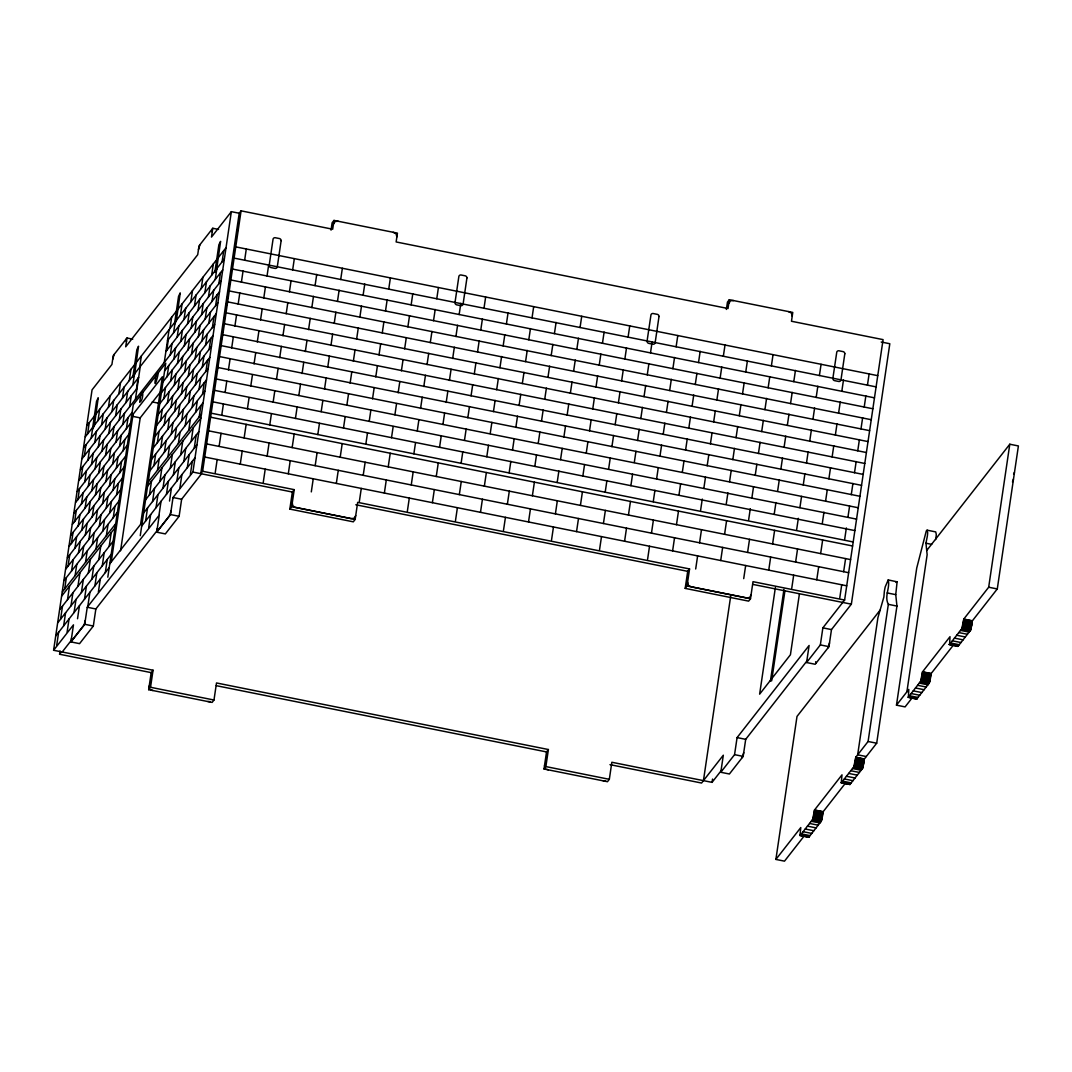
<?xml version="1.0" encoding="UTF-8"?>
<svg xmlns="http://www.w3.org/2000/svg" width="1072" height="1072" viewBox="0 0 1072 1072"><rect width="100%" height="100%" fill="white"/><g stroke="black" fill="none" stroke-linecap="round" stroke-linejoin="round"><path stroke-width="1.5" d="M845.527 783.069L823.162 811.692L821.179 821.353L808.77 837.232L799.953 835.477L800.784 827.571L775.887 859.422L784.503 861.151L804.415 835.678M815.591 661.772L816.114 663.072M849.721 782.895L849.868 784.557L862.411 768.624L864.38 758.963L876.695 743.204L896.942 606.069L895.75 594.652L897.103 581.828L888.219 579.925L885.258 586.759A8.402 1.353 -78.7 0 0 884.373 591.329L883.864 597.05L877.914 617.673L857.667 754.809L866.27 756.537M396.881 236.858L395.983 233.642L393.169 232.289M792.221 316.16L791.337 312.944L788.51 311.59M149.222 685.892L149.423 687.929M292.267 502.915L292.763 505.595L294.84 507.27L350.906 518.54L353.948 518.352L355.716 515.645M544.576 765.194L545.058 767.874M687.608 582.217L688.492 585.459L691.319 586.813L747.385 598.055L749.824 597.278L751.057 594.947M71.529 638.068L71.529 640.976L84.058 625.043L85.291 620.447M126.456 341.74L126.081 339.194M157.303 528.322L157.316 531.243L169.845 515.31L171.078 510.714M212.229 232.008L211.854 229.462M721.992 769.642L712.049 782.359L611.844 762.259L609.325 779.317L607.462 781.702L544.013 768.986L545.876 766.587L548.395 749.529L216.504 682.958L213.985 700.016L212.122 702.401L148.673 689.685L150.536 687.286L153.055 670.228L53.6 650.275L92.058 389.86L111.93 364.44L113.23 355.623L127.005 338.015L132.74 339.167M64.682 588.984L66.343 577.741M68.072 566.083L69.734 554.84M71.395 543.611L73.043 532.369M74.625 521.662L76.286 510.433M77.867 499.726L79.529 488.497M81.11 477.79L82.772 466.561M84.353 455.855L86.001 444.612M87.582 433.919L89.244 422.676M56.695 645.398L58.625 632.292M60.568 619.187L62.498 606.082M71.556 571.068L73.218 559.839M74.946 548.114L76.608 536.884M78.202 526.124L79.851 514.895M81.445 504.148L83.107 492.906M84.688 482.159L86.35 470.93M87.931 460.169L89.592 448.94M91.187 438.18L92.835 426.951M153.055 670.228L151.192 672.626L59.59 654.242L60.072 650.945M63.637 625.887L65.58 612.782M67.509 599.677L69.519 586.076M75.107 575.651L76.769 564.408M78.497 552.75L80.145 541.507M81.807 530.278L83.469 519.036M85.05 508.329L86.711 497.1M88.293 486.393L89.954 475.164M91.535 464.457L93.184 453.228M94.765 442.522L96.426 431.279M98.008 420.586L99.669 409.343M67.121 632.065L69.05 618.959M70.98 605.854L72.923 592.749M81.981 557.735L83.643 546.506M85.371 534.781L87.033 523.551M88.614 512.791L90.276 501.562M91.87 490.815L93.519 479.573M95.113 468.826L96.775 457.597M98.356 446.836L100.018 435.607M101.599 424.86L103.26 413.618M74.062 612.554L75.991 599.449M77.934 586.344L79.944 572.743M158.602 528.697L95.85 608.976L93.331 626.035L79.569 643.642L70.953 641.914L73.472 624.855L53.6 650.275M85.532 562.318L87.194 551.075M88.909 539.417L90.571 528.174M92.232 516.945L93.894 505.703M95.475 494.996L97.137 483.767M98.718 473.06L100.366 461.831M101.947 451.124L103.609 439.895M105.19 429.189L106.852 417.959M108.433 407.253L110.094 396.01M77.532 618.732L79.475 605.626M81.405 592.521L83.348 579.416M84.487 599.221L86.417 586.116M88.346 573.011L90.356 559.41M92.406 544.402L94.068 533.173M95.797 521.448L97.458 510.218M99.039 499.458L100.701 488.229M102.282 477.482L103.944 466.24M105.538 455.493L107.187 444.264M108.781 433.503L110.443 422.274M112.024 411.527L113.686 400.285M70.953 641.914L84.728 624.306L87.247 607.248L159.259 515.123L156.74 532.181L165.343 533.91L179.118 516.289L181.637 499.23L201.509 473.811M95.957 548.985L97.619 537.755M99.334 526.084L100.996 514.841M102.657 503.612L104.319 492.37M105.9 481.663L107.548 470.434M109.13 459.727L110.791 448.498M112.372 437.791L114.034 426.562M115.615 415.856L117.277 404.626M118.858 393.92L120.506 382.677M127.005 338.015L125.692 346.819L197.717 254.694L199.017 245.89L212.779 228.269L218.527 229.421M87.958 605.399L89.901 592.293M91.83 579.188L93.76 566.083M102.832 531.069L104.48 519.84M106.222 508.115L107.87 496.885M109.465 486.139L111.126 474.896M112.707 464.149L114.369 452.907M115.95 442.16L117.612 430.931M119.206 420.17L120.855 408.941M122.449 398.194L124.111 386.952M94.899 585.888L96.842 572.783M98.771 559.678L100.781 546.077M106.383 535.652L108.031 524.422M109.759 512.751L111.421 501.508M113.083 490.279L114.731 479.037M116.312 468.343L117.974 457.101M119.555 446.394L121.216 435.165M122.798 424.458L124.459 413.229M126.04 402.523L127.689 391.293M129.27 380.587L130.931 369.344M98.383 592.066L100.312 578.96M102.255 565.855L104.185 552.763M105.324 572.555L107.267 559.45M109.197 546.345L111.207 532.744M113.243 517.736L114.905 506.507M116.634 494.782L118.295 483.552M119.89 472.806L121.538 461.563M123.133 450.816L124.794 439.587M126.375 428.827L128.037 417.598M129.618 406.837L131.28 395.608M132.874 384.861L134.536 373.619M107.803 577.205L133.276 404.72L140.941 394.911M136.452 389.19L138.114 377.96M139.695 367.254L141.357 356.011M111.233 561.942L133.049 414.288M135.447 399.173L140.271 366.53M120.573 550.767L140.204 417.866L161.751 390.288M164.297 362.269L169.108 329.627M166.736 350.45L168.398 339.221M169.979 328.514L171.641 317.285M140.271 535.678L165.745 363.194L158.08 373.002M145.604 521.032L147.534 507.927M149.477 494.822L151.487 481.221M153.953 465.663L155.614 454.434M157.343 442.709L159.004 431.48M160.586 420.733L162.247 409.491M163.842 398.744L165.49 387.515M167.085 376.754L168.746 365.525M170.327 354.778L171.989 343.536M173.57 332.789L175.232 321.546M148.686 527.719L150.616 514.627M152.546 501.522L154.489 488.417M157.504 470.246L159.165 459.017M160.88 447.346L162.542 436.116M164.204 424.874L165.865 413.645M167.446 402.938L169.108 391.695M170.689 381.002L172.337 369.76M173.919 359.053L175.58 347.824M177.161 337.117L178.823 325.888M180.404 315.181L182.066 303.952M156.03 507.699L157.959 494.594M159.902 481.489L161.912 467.888M164.378 452.33L166.039 441.101M167.768 429.39L169.43 418.147M171.011 407.4L172.672 396.158M174.254 385.411L175.915 374.182M177.51 363.421L179.158 352.192M180.753 341.445L182.414 330.203M183.995 319.456L185.657 308.227M159.098 514.386L161.041 501.294M162.971 488.189L164.9 475.084M167.929 456.913L169.59 445.684M171.306 434.013L172.967 422.783M174.629 411.541L176.29 400.312M177.872 389.605L179.52 378.362M181.101 367.669L182.763 356.427M184.344 345.72L186.005 334.491M187.587 323.784L189.248 312.555M190.829 301.848L192.478 290.619M166.455 494.366L168.384 481.261M170.314 468.156L172.324 454.555M174.803 438.997L176.451 427.768M178.193 416.057L179.841 404.814M181.436 394.067L183.098 382.825M184.679 372.078L186.34 360.849M187.922 350.088L189.583 338.859M191.178 328.112L192.826 316.87M194.421 306.123L196.082 294.894M169.523 501.053L171.453 487.961M173.396 474.856L175.326 461.751M178.354 443.58L180.002 432.351M181.731 420.68L183.392 409.45M185.054 398.208L186.702 386.979M188.283 376.272L189.945 365.029M191.526 354.336L193.188 343.094M194.769 332.387L196.431 321.158M198.012 310.451L199.66 299.222M201.241 288.515L202.903 277.286M156.74 532.181L170.502 514.573L173.021 497.515L192.906 472.082L231.351 211.666L239.967 213.382M212.779 228.269L211.479 237.086L231.351 211.666M176.867 481.033L178.81 467.928M180.739 454.823L182.749 441.222M185.215 425.664L186.876 414.435M188.605 402.724L190.267 391.481M191.861 380.734L193.509 369.505M195.104 358.745L196.766 347.516M198.347 336.755L200.008 325.526M201.59 314.779L203.251 303.537M204.846 292.79L206.507 281.561M148.673 689.685L151.192 672.626M179.949 487.733L181.878 474.628M183.821 461.523L185.751 448.418M188.766 430.247L190.427 419.018M192.156 407.347L193.818 396.117M195.466 384.875L197.127 373.646M198.709 362.939L200.37 351.71M201.951 341.003L203.613 329.761M205.194 319.054L206.842 307.825M208.424 297.118L210.085 285.889M211.666 275.182L213.328 263.953M187.292 467.7L189.235 454.595M191.164 441.49L193.174 427.889M195.64 412.331L197.302 401.102M199.03 389.391L200.692 378.148M202.273 367.401L203.935 356.172M205.529 345.412L207.177 334.183M208.772 323.422L210.434 312.193M212.015 301.446L213.676 290.204M215.271 279.457L216.919 268.228M190.374 474.4L192.303 461.295M194.233 448.19L196.176 435.085M199.191 416.914L200.853 405.685M202.581 394.014L204.229 382.784M205.891 371.542L207.553 360.313M209.134 349.606L210.795 338.377M212.377 327.67L214.025 316.428M215.606 305.734L217.268 294.492M218.849 283.785L220.51 272.556M222.092 261.849L223.753 250.62M202.729 465.57L203.211 462.273M203.693 458.977L204.189 455.68M204.913 450.736L205.409 447.439M208.075 429.309L208.571 426.013M210.273 414.475L210.755 411.179M213.435 393.049L213.918 389.752M215.619 378.215L216.115 374.919M216.598 371.622L217.08 368.326M218.795 356.788L219.278 353.492M220.979 341.955L221.462 338.658M221.958 335.362L222.44 332.065M224.142 320.528L224.638 317.232M226.339 305.694L226.822 302.398M227.304 299.101L227.8 295.805M229.502 284.268L229.984 280.971M231.686 269.434L232.182 266.137M232.664 262.841L233.147 259.545M235.827 241.414L236.309 238.118M237.046 233.173L237.528 229.877M241.079 210.849L239.217 213.234L200.759 473.663L202.621 471.278L241.079 210.849L332.682 229.22L333.982 220.417L397.431 233.133L396.131 241.95L728.022 308.522L729.322 299.718L792.771 312.434L791.471 321.252L883.073 339.623L844.615 600.052L822.867 627.857L820.348 644.915L806.586 662.536L815.189 664.265L828.964 646.644L831.483 629.586L851.356 604.166L889.814 343.737L881.197 342.008M221.743 415.293L223.405 404.064M225.12 392.392L226.782 381.163M228.443 369.92L230.105 358.691M231.686 347.985L233.334 336.742M234.915 326.049L236.577 314.806M238.158 304.1L239.82 292.87M241.401 282.164L243.063 270.935M244.644 260.228L246.292 248.999M215.244 472.618L217.174 459.526M219.117 446.421L221.046 433.316M247.418 408.861L249.079 397.632M250.808 385.907L252.469 374.677M254.051 363.931L255.712 352.688M257.293 341.941L258.955 330.712M260.55 319.952L262.211 308.723M263.792 297.976L265.454 286.733M267.035 275.986L268.697 264.757M240.262 464.149L242.205 451.044M244.135 437.952L246.145 424.338M269.769 424.927L271.43 413.698M273.159 402.027L274.807 390.798M276.469 379.555L278.13 368.326M279.712 357.619L281.373 346.377M282.954 335.683L284.616 324.441M286.197 313.734L287.845 302.505M289.427 291.798L291.088 280.569M292.669 269.863L294.331 258.633M263.283 482.253L265.213 469.161M267.142 456.056L269.085 442.95M295.443 418.495L297.105 407.266M298.833 395.555L300.495 384.312M302.09 373.565L303.738 362.323M305.332 351.576L306.994 340.347M308.575 329.586L310.237 318.357M311.831 307.61L313.48 296.368M315.074 285.621L316.736 274.392M288.301 473.784L290.231 460.679M292.16 447.587L294.17 433.972M844.615 600.052L753.013 581.681L750.494 598.739L748.631 601.124L685.182 588.394L687.045 586.009L689.564 568.951L357.673 502.366L355.154 519.438L353.291 521.823L289.842 509.093L292.361 492.035L294.224 489.649L202.621 471.278M331.034 230.145L332.119 222.802L333.982 220.417M289.842 509.093L291.705 506.708L294.224 489.649M317.808 434.562L319.469 423.333M321.185 411.661L322.846 400.432M324.508 389.19L326.169 377.96M327.751 367.254L329.399 356.011M330.98 345.318L332.642 334.075M334.223 323.369L335.884 312.14M337.466 301.433L339.127 290.204M340.708 279.497L342.357 268.268M311.309 491.887L313.238 478.795M315.181 465.69L317.111 452.585M343.482 428.13L345.144 416.901M346.872 405.189L348.534 393.947M350.115 383.2L351.777 371.957M353.358 361.21L355.02 349.981M356.614 339.221L358.276 327.992M359.857 317.245L361.519 306.002M363.1 295.256L364.761 284.026M336.327 483.418L338.27 470.313M340.199 457.221L342.209 443.607M365.833 444.197L367.495 432.967M369.224 421.296L370.872 410.067M372.533 398.824L374.195 387.595M375.776 376.888L377.438 365.646M379.019 354.953L380.681 343.71M382.262 333.003L383.91 321.774M385.491 311.068L387.153 299.838M388.734 289.132L390.396 277.903M359.348 501.522L361.277 488.43M363.207 475.325L365.15 462.22M391.508 437.765L393.169 426.535M394.898 414.824L396.56 403.581M398.154 392.834L399.802 381.592M401.397 370.845L403.059 359.616M404.64 348.856L406.301 337.626M407.883 326.88L409.544 315.637M411.139 304.89L412.8 293.661M384.366 493.053L386.295 479.948M388.225 466.856L390.235 453.242M413.872 453.831L415.534 442.602M417.249 430.931L418.911 419.701M420.572 408.459L422.234 397.23M423.815 386.523L425.463 375.28M427.045 364.587L428.706 353.345M430.287 342.638L431.949 331.409M433.53 320.702L435.192 309.473M436.773 298.766L438.421 287.537M407.373 511.156L409.303 498.065M411.246 484.959L413.176 471.854M439.547 447.399L441.208 436.17M442.937 424.458L444.599 413.216M446.18 402.469L447.841 391.226M449.423 380.48L451.084 369.25M452.679 358.49L454.34 347.261M455.922 336.514L457.583 325.272M459.164 314.525L460.826 303.296M432.391 502.688L434.334 489.582M436.264 476.491L438.274 462.876M461.121 463.171L462.809 451.714M464.484 440.337L466.146 429.108M467.821 417.785L469.482 406.556M471.064 395.849L472.712 384.62M474.293 373.914L475.955 362.684M477.536 351.978L479.197 340.735M480.752 330.176L482.413 318.947M483.995 308.24L485.656 297.011M455.466 520.804L457.396 507.713M459.339 494.607L461.268 481.502M486.795 456.766L488.484 445.295M490.212 433.597L491.874 422.355M493.455 411.608L495.117 400.379M496.684 389.712L498.346 378.483M499.941 367.736L501.602 356.494M503.143 345.988L504.805 334.745M506.399 323.999L508.061 312.769M480.484 512.336L482.427 499.23M484.356 486.139L486.366 472.524M509.146 472.806L510.835 461.349M512.523 449.972L514.185 438.743M515.846 427.42L517.508 416.191M519.089 405.484L520.751 394.255M522.332 383.548L523.994 372.319M525.575 361.612L527.223 350.37M528.791 339.811L530.452 328.581M532.034 317.875L533.682 306.646M503.492 530.439L505.435 517.347M507.364 504.242L509.307 491.137M534.821 466.4L536.509 454.93M538.238 443.232L539.899 431.989M541.494 421.242L543.156 410.013M544.723 399.347L546.385 388.118M547.966 377.371L549.628 366.128M551.182 355.623L552.844 344.38M554.425 333.633L556.087 322.404M528.523 521.97L530.452 508.865M532.382 495.773L534.392 482.159M557.185 482.44L558.874 470.983M560.549 459.607L562.21 448.377M563.885 437.054L565.547 425.825M567.128 415.119L568.776 403.889M570.358 393.183L572.019 381.954M573.6 371.247L575.262 360.018M576.816 349.445L578.478 338.216M580.059 327.509L581.721 316.28M551.531 540.074L553.46 526.982M555.403 513.877L557.333 500.771M582.86 476.035L584.548 464.565M586.277 452.866L587.938 441.624M589.52 430.877L591.181 419.648M592.749 408.981L594.411 397.752M596.005 387.005L597.667 375.763M599.208 365.257L600.869 354.015M602.464 343.268L604.112 332.039M576.548 531.605L578.491 518.5M580.421 505.408L582.431 491.793M544.013 768.986L546.532 751.928L548.395 749.529M605.211 492.075L606.899 480.618M608.588 469.241L610.249 458.012M611.911 446.689L613.573 435.46M615.154 424.753L616.815 413.524M618.397 402.817L620.058 391.588M621.639 380.882L623.288 369.652M624.855 359.08L626.517 347.851M628.085 337.144L629.746 325.915M599.556 549.708L601.499 536.616M603.429 523.511L605.372 510.406M630.885 485.67L632.574 474.199M634.302 462.501L635.964 451.258M637.559 440.512L639.22 429.282M640.788 418.616L642.45 407.387M644.031 396.64L645.692 385.397M647.247 374.892L648.908 363.649M650.49 352.902L652.151 341.673M624.587 541.239L626.517 528.134M628.447 515.042L630.457 501.428M653.25 501.709L654.938 490.252M656.613 478.876L658.275 467.647M659.95 456.324L661.612 445.094M663.193 434.388L664.841 423.159M666.422 412.452L668.084 401.223M669.665 390.516L671.327 379.287M672.881 368.714L674.543 357.485M676.124 346.779L677.785 335.549M647.595 559.343L649.525 546.251M651.468 533.146L653.397 520.041M678.924 495.304L680.613 483.834M682.341 472.136L684.003 460.893M685.584 450.146L687.246 438.917M688.814 428.264L690.475 417.021M692.07 406.275L693.731 395.032M695.272 384.526L696.934 373.284M698.529 362.537L700.177 351.308M672.613 550.874L674.543 537.769M676.486 524.677L678.496 511.063M685.182 588.394L687.701 571.336L689.564 568.951M726.374 309.446L727.459 302.103L729.322 299.718M700.606 510.299L702.267 499.056M703.848 488.35L705.497 477.12M707.172 465.797L708.833 454.568M710.414 443.862L712.076 432.632M713.657 421.926L715.319 410.697M716.887 399.99L718.548 388.761M720.116 378.188L721.764 366.959M723.345 356.252L725.007 345.023M695.688 568.991L697.617 555.899M699.56 542.794L701.49 529.689M726.24 504.108L727.901 492.879M729.563 481.609L731.225 470.367M732.819 459.62L734.467 448.391M736.049 437.724L737.71 426.495M739.291 415.748L740.953 404.506M742.507 394L744.169 382.758M745.75 372.011L747.412 360.782M720.706 560.522L722.635 547.417M724.578 534.325L726.588 520.711M703.446 780.63L730.702 596.032M748.631 519.933L750.293 508.691M751.874 497.984L753.536 486.755M755.211 475.432L756.859 464.203M758.44 453.496L760.102 442.267M761.683 431.56L763.344 420.331M764.926 409.625L766.587 398.395M768.142 387.823L769.803 376.594M771.384 365.887L773.046 354.658M712.049 782.359L712.545 779.063M743.713 578.625L745.656 565.534M747.586 552.428L749.529 539.323M807.43 660.352L745.697 739.318L743.177 756.39L729.402 773.997L720.799 772.269L723.319 755.211L701.57 783.029L609.981 764.644M720.799 772.269L734.561 754.661L737.08 737.603L809.105 645.478L806.586 662.536M774.279 513.743L775.94 502.513M777.602 491.244L779.264 480.001M780.845 469.255L782.506 458.025M784.074 447.359L785.736 436.13M787.33 425.383L788.979 414.14M790.533 403.635L792.195 392.392M793.789 381.645L795.437 370.416M768.745 570.157L770.674 557.051M772.604 543.96L774.614 530.345M775.378 587.51L759.633 694.16L790.426 654.764L799.39 594.062M770.379 681.363L783.967 589.372M771.626 680.894L784.959 590.659M796.67 529.568L798.332 518.325M799.913 507.619L801.561 496.39M803.236 485.067L804.898 473.837M806.479 463.131L808.141 451.902M809.722 441.195L811.37 429.966M812.951 419.259L814.613 408.03M816.181 397.457L817.829 386.228M819.41 375.522L821.072 364.292M791.752 588.26L793.682 575.168M795.625 562.063L797.555 548.958M822.304 523.377L823.966 512.148M825.628 500.879L827.289 489.636M828.884 478.889L830.532 467.66M832.113 457.007L833.775 445.764M835.356 435.018L837.018 423.775M838.572 413.269L840.234 402.027M841.815 391.28L843.476 380.051M816.77 579.791L818.7 566.686M820.643 553.594L822.653 539.98M775.887 859.422L797.005 716.431L880.085 610.156M844.696 539.203L846.357 527.96M847.939 517.253L849.6 506.024M851.275 494.701L852.923 483.472M854.505 472.765L856.166 461.536M857.747 450.83L859.409 439.6M860.99 428.894L862.652 417.665M864.206 407.092L865.868 395.863M867.449 385.156L869.111 373.927M839.778 597.895L841.721 584.803M843.651 571.698L845.594 558.592M800.047 835.557L812.576 819.624L814.559 809.963L842.002 774.842L841.265 782.828L853.794 766.895L855.778 757.234L868.092 741.489L888.34 604.34C884.025 596.313 890.336 587.67 888.219 579.925M912.661 697.189L905.09 706.89L896.473 705.162L916.734 568.026L926.288 530.948L927.092 530.171L935.709 531.9L936.258 534.231A8.402 1.353 -78.7 0 1 935.883 538.171L935.668 539.564M906.899 691.829L927.146 554.693L925.953 543.209L927.28 536.442A8.402 1.353 -78.7 0 0 927.655 532.516L927.092 530.171M896.473 705.162L908.788 689.417L908.413 697.041L920.58 681.47L922.563 671.809L950.006 636.688L949.631 644.312L961.798 628.741L963.782 619.067L988.679 587.228L1009.797 444.223L1018.4 445.952L997.282 588.943L972.384 620.795L970.415 630.47L957.993 646.349L957.685 645.746M916.466 698.475L916.654 699.132L929.183 683.199L931.166 673.524L953.531 644.915M112.681 359.348L114.155 354.443M198.467 249.615L199.941 244.697M743.727 752.638L742.253 757.569M829.514 642.905L828.04 647.823M333.432 224.142L335.201 221.448L338.243 221.261M728.772 303.443L730.541 300.75L733.583 300.562M156.003 375.642C151.795 398.623 162.475 362.39 156.003 375.642L142.844 392.486M1013.415 479.09L1012.491 482.025M1013.603 473.958L1014.032 473.181A66.236 10.64 -78.7 0 0 1014.407 472.43M895.991 582.444L896.822 581.654M86.993 425.557L226.004 247.739M85.331 436.8L224.343 258.968M83.723 447.734L138.65 377.465M167.5 340.561L222.735 269.903M82.102 458.682L137.028 388.399M165.879 351.509L221.113 280.851M80.48 469.616L219.505 291.785M78.872 480.551L132.137 412.412M164.606 370.872L217.884 302.733M77.251 491.499L130.529 423.346M162.998 381.806L216.263 313.667M75.643 502.433L128.908 434.281M161.376 392.754L214.655 324.602M74.022 513.367L127.3 445.228M159.768 403.688L213.033 335.549M72.414 524.315L125.679 456.163M158.147 414.636L211.425 346.484M70.792 535.25L124.071 467.111M156.539 425.571L209.804 357.418M69.184 546.197L122.449 478.045M154.917 436.505L208.196 368.366M67.482 557.668L120.761 489.515M153.229 447.989L206.494 379.836M65.807 569.031L119.072 500.892M151.541 459.352L204.819 391.213M64.106 580.515L117.384 512.362M149.852 470.822L203.117 402.683M62.431 591.865L115.709 523.712M148.177 482.186L201.442 414.033M61.841 595.898L115.106 527.746M147.574 486.219L200.853 418.067M59.831 609.499L113.096 541.36M145.564 499.82L198.843 431.668M57.901 622.604L111.166 554.452M143.635 512.925L196.913 444.773M109.786 563.805L140.579 524.409L162.381 376.754L131.588 416.137L140.204 417.866M55.958 635.709L109.237 567.557M141.705 526.03L194.97 457.878M59.59 654.242L61.452 651.856M62.203 652.004L72.146 639.301M926.717 550.499L1009.797 444.223M957.872 646.403L949.176 644.58M916.654 699.132L907.957 697.309M210.313 701.597L207.861 701.503M605.653 780.898L603.214 780.818M235.907 246.908L877.754 375.656M234.245 258.138L876.092 386.885M232.637 269.085L874.471 397.833M231.016 280.02L872.863 408.767M229.408 290.968L871.241 419.715M227.787 301.902L869.633 430.649M226.179 312.836L868.012 441.584M224.557 323.784L866.39 452.531M222.949 334.719L864.782 463.466M221.328 345.666L863.161 474.4M219.706 356.601L861.553 485.348M218.098 367.535L859.932 496.282M216.397 379.006L858.243 507.753M214.722 390.382L856.568 519.129M925.953 543.209L931.689 544.362M213.033 401.853L854.866 530.6M211.358 413.216L853.191 541.963M152.251 401.933L158.803 403.246M210.755 417.236L852.602 545.983M988.679 587.228L997.282 588.943M208.745 430.85L850.592 559.597M206.816 443.955L848.649 572.703M887.147 592.923L895.75 594.652M204.873 457.047L846.719 585.794M963.782 619.067L972.384 620.795M963.741 619.281L972.358 621.01M888.34 604.34L896.942 606.069M963.661 619.83L972.277 621.559M963.554 620.621L972.157 622.35M963.42 621.519L972.023 623.247M963.286 622.443L971.889 624.172M963.165 623.261L971.768 624.989M963.071 623.864L971.674 625.592M963.031 624.159L971.634 625.887M962.924 624.762L971.54 626.49M962.79 625.512L971.406 627.227M962.643 626.222L971.245 627.937M192.906 472.082L292.361 492.035M355.81 504.765L687.701 571.336M752.785 584.387L851.356 604.166M962.468 626.879L971.085 628.607M962.308 627.482L970.91 629.21M962.133 628.004L970.736 629.733M961.959 628.433L970.575 630.162M961.798 628.741L970.415 630.47M961.557 629.063L970.16 630.792M960.525 630.39L969.128 632.118M958.81 632.56L967.426 634.289M956.706 635.254L965.323 636.982M954.469 638.121L963.085 639.85M291.705 506.708L355.154 519.438M687.045 586.009L750.494 598.739M952.365 640.815L960.981 642.543M950.663 642.986L959.279 644.714M949.631 644.312L958.247 646.041M949.109 644.352L957.725 646.081M173.021 497.515L181.637 499.23M822.867 627.857L831.483 629.586M170.502 514.573L179.118 516.289M820.348 644.915L828.964 646.644M922.563 671.809L931.166 673.524M922.523 672.01L931.139 673.739M922.443 672.559L931.059 674.288M922.322 673.35L930.938 675.079M922.188 674.261L930.804 675.99M922.054 675.172L930.67 676.901M921.933 675.99L930.55 677.718M921.853 676.606L930.456 678.335M921.799 676.888L930.416 678.616M921.706 677.504L930.322 679.219M921.572 678.241L930.174 679.97M921.411 678.951L930.027 680.68M921.25 679.608L929.866 681.336M921.076 680.211L929.692 681.939M920.915 680.733L929.518 682.462M920.741 681.162L929.344 682.891M920.58 681.47L929.183 683.199M920.325 681.792L928.942 683.521M919.294 683.119L927.91 684.847M917.592 685.303L926.208 687.018M915.488 687.983L924.104 689.711M913.25 690.85L921.866 692.579M911.146 693.544L919.763 695.272M909.445 695.728L918.047 697.443M910.731 697.323L913.599 697.899M908.413 697.041L917.016 698.77M909.324 697.376L916.493 698.823M868.092 741.489L876.695 743.204M855.778 757.234L864.38 758.963M855.737 757.435L864.354 759.164M855.657 757.998L864.273 759.726M855.55 758.775L864.153 760.504M855.416 759.686L864.019 761.415M855.282 760.611L863.885 762.326M87.247 607.248L95.85 608.976M737.08 737.603L745.697 739.318M855.161 761.428L863.764 763.143M855.067 762.031L863.67 763.76M855.027 762.313L863.63 764.041M854.92 762.929L863.536 764.658M854.786 763.666L863.402 765.395M854.639 764.376L863.241 766.105M854.464 765.046L863.081 766.775M854.304 765.649L862.906 767.378M854.129 766.172L862.732 767.887M853.955 766.587L862.571 768.316M853.794 766.895L862.411 768.624M853.553 767.23L862.156 768.959M852.521 768.544L861.124 770.272M850.82 770.728L859.422 772.456M848.702 773.421L857.319 775.15M846.465 776.275L855.081 778.004M84.728 624.306L93.331 626.035M734.561 754.661L743.177 756.39M844.361 778.969L852.977 780.697M842.659 781.153L851.275 782.882M845.379 783.042L848.247 783.619M841.627 782.48L850.243 784.195M841.105 782.52L848.287 783.954M841.172 782.748L849.989 784.503M216.276 685.678L546.532 751.928M814.559 809.963L823.162 811.692M814.519 810.177L823.135 811.893M814.439 810.727L823.055 812.455M814.331 811.504L822.934 813.233M814.197 812.415L822.8 814.144M814.05 813.34L822.666 815.068M813.929 814.157L822.546 815.886M813.849 814.76L822.452 816.489M813.809 815.055L822.412 816.77M813.702 815.658L822.318 817.387M813.568 816.395L822.17 818.124M813.407 817.105L822.023 818.834M813.246 817.775L821.862 819.504M813.072 818.378L821.688 820.107M812.911 818.901L821.514 820.629M812.737 819.316L821.34 821.045M812.576 819.624L821.179 821.353M812.335 819.959L820.938 821.688M150.536 687.286L213.985 700.016M545.876 766.587L609.325 779.317M811.29 821.286L819.906 823.001M809.588 823.457L818.204 825.185M807.484 826.15L816.1 827.879M805.246 829.018L813.862 830.733M803.142 831.698L811.759 833.426M801.441 833.882L810.057 835.611M799.859 834.9L807.028 836.348M800.409 835.209L809.012 836.937M799.886 835.249L808.77 837.232M548.274 769.79L546.506 769.294M152.934 690.489L151.165 689.993M92.607 428.21L92.768 428.907L94.363 425.624L98.222 397.779L96.547 401.276L92.607 428.21M132.928 376.634L133.075 377.331L134.683 374.048L138.543 346.216L136.868 349.7L132.928 376.634M139.749 401.92C144.532 400.982 142.884 379.515 139.749 401.92M174.602 323.275L174.749 324.025L176.357 320.783L180.23 292.897L178.555 296.341L174.602 323.275M214.923 271.712L215.07 272.449L216.665 269.206L220.604 241.374L218.876 244.764L214.923 271.712M281.145 240.624L277.286 266.861A2.104 1.983 38 0 1 274.968 268.389L270.961 267.585A2.104 1.983 38 0 1 269.193 265.293L273.079 239.069A2.104 1.983 38 0 1 275.156 237.703L279.524 238.574A2.104 1.983 38 0 1 281.145 240.624M466.936 277.903L463.091 304.126A2.104 1.983 38 0 1 460.759 305.654L456.752 304.863A2.104 1.983 38 0 1 454.997 302.559L458.883 276.335A2.104 1.983 38 0 1 460.96 274.968L465.328 275.839A2.104 1.983 38 0 1 466.936 277.903M659.012 316.481L655.153 342.705A2.104 1.983 38 0 1 652.835 344.192L648.828 343.388A2.104 1.983 38 0 1 647.073 341.043L650.972 314.82A2.104 1.983 38 0 1 653.089 313.506L657.458 314.377A2.104 1.983 38 0 1 659.012 316.481M844.816 353.747L840.957 379.984A2.104 1.983 38 0 1 838.639 381.458L834.632 380.654A2.104 1.983 38 0 1 832.877 378.309L836.776 352.085A2.104 1.983 38 0 1 838.894 350.772L843.262 351.656A2.104 1.983 38 0 1 844.816 353.747"/></g></svg>
